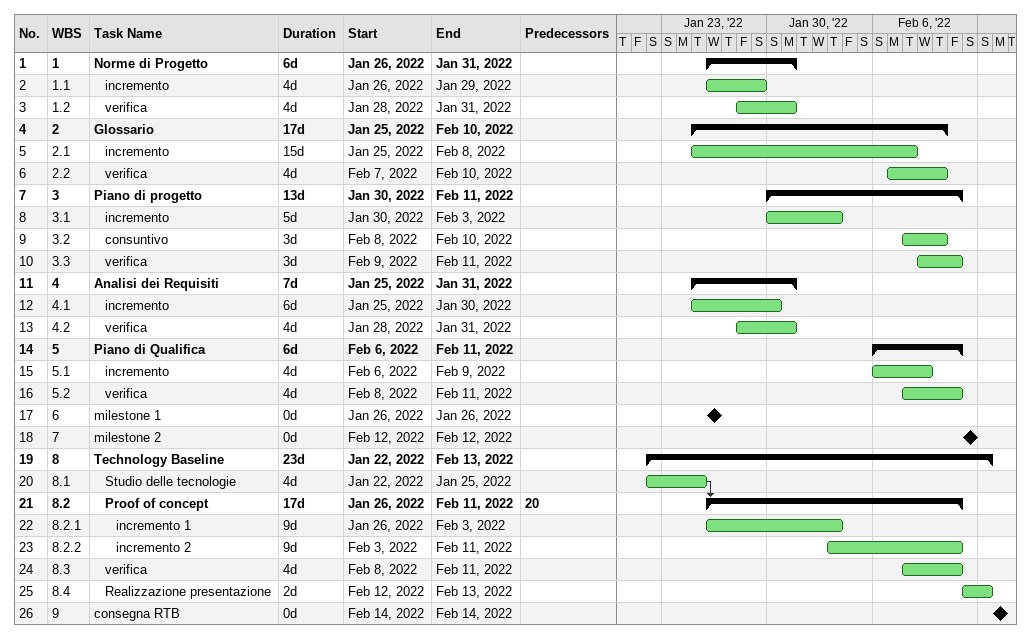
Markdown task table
| ID | WBS | Task | Duration | Start | Finish | Predecessors |
|---|---|---|---|---|---|---|
| 1 | 1 | **Norme di Progetto** | 6d | 2022-01-26 | 2022-01-31 |  |
| 2 | 1.1 | incremento | 4d | 2022-01-26 | 2022-01-29 |  |
| 3 | 1.2 | verifica | 4d | 2022-01-28 | 2022-01-31 |  |
| 4 | 2 | **Glossario** | 17d | 2022-01-25 | 2022-02-10 |  |
| 5 | 2.1 | incremento | 15d | 2022-01-25 | 2022-02-08 |  |
| 6 | 2.2 | verifica | 4d | 2022-02-07 | 2022-02-10 |  |
| 7 | 3 | **Piano di progetto** | 13d | 2022-01-30 | 2022-02-11 |  |
| 8 | 3.1 | incremento | 5d | 2022-01-30 | 2022-02-03 |  |
| 9 | 3.2 | consuntivo | 3d | 2022-02-08 | 2022-02-10 |  |
| 10 | 3.3 | verifica | 3d | 2022-02-09 | 2022-02-11 |  |
| 11 | 4 | **Analisi dei Requisiti** | 7d | 2022-01-25 | 2022-01-31 |  |
| 12 | 4.1 | incremento | 6d | 2022-01-25 | 2022-01-30 |  |
| 13 | 4.2 | verifica | 4d | 2022-01-28 | 2022-01-31 |  |
| 14 | 5 | **Piano di Qualifica** | 6d | 2022-02-06 | 2022-02-11 |  |
| 15 | 5.1 | incremento | 4d | 2022-02-06 | 2022-02-09 |  |
| 16 | 5.2 | verifica | 4d | 2022-02-08 | 2022-02-11 |  |
| 17 | 6 | milestone 1 | 0d | 2022-01-26 | 2022-01-26 |  |
| 18 | 7 | milestone 2 | 0d | 2022-02-12 | 2022-02-12 |  |
| 19 | 8 | **Technology Baseline** | 23d | 2022-01-22 | 2022-02-13 |  |
| 20 | 8.1 | Studio delle tecnologie | 4d | 2022-01-22 | 2022-01-25 |  |
| 21 | 8.2 | **Proof of concept** | 17d | 2022-01-26 | 2022-02-11 | 20 |
| 22 | 8.2.1 | incremento 1 | 9d | 2022-01-26 | 2022-02-03 |  |
| 23 | 8.2.2 | incremento 2 | 9d | 2022-02-03 | 2022-02-11 |  |
| 24 | 8.3 | verifica | 4d | 2022-02-08 | 2022-02-11 |  |
| 25 | 8.4 | Realizzazione presentazione | 2d | 2022-02-12 | 2022-02-13 |  |
| 26 | 9 | consegna RTB | 0d | 2022-02-14 | 2022-02-14 |  |
